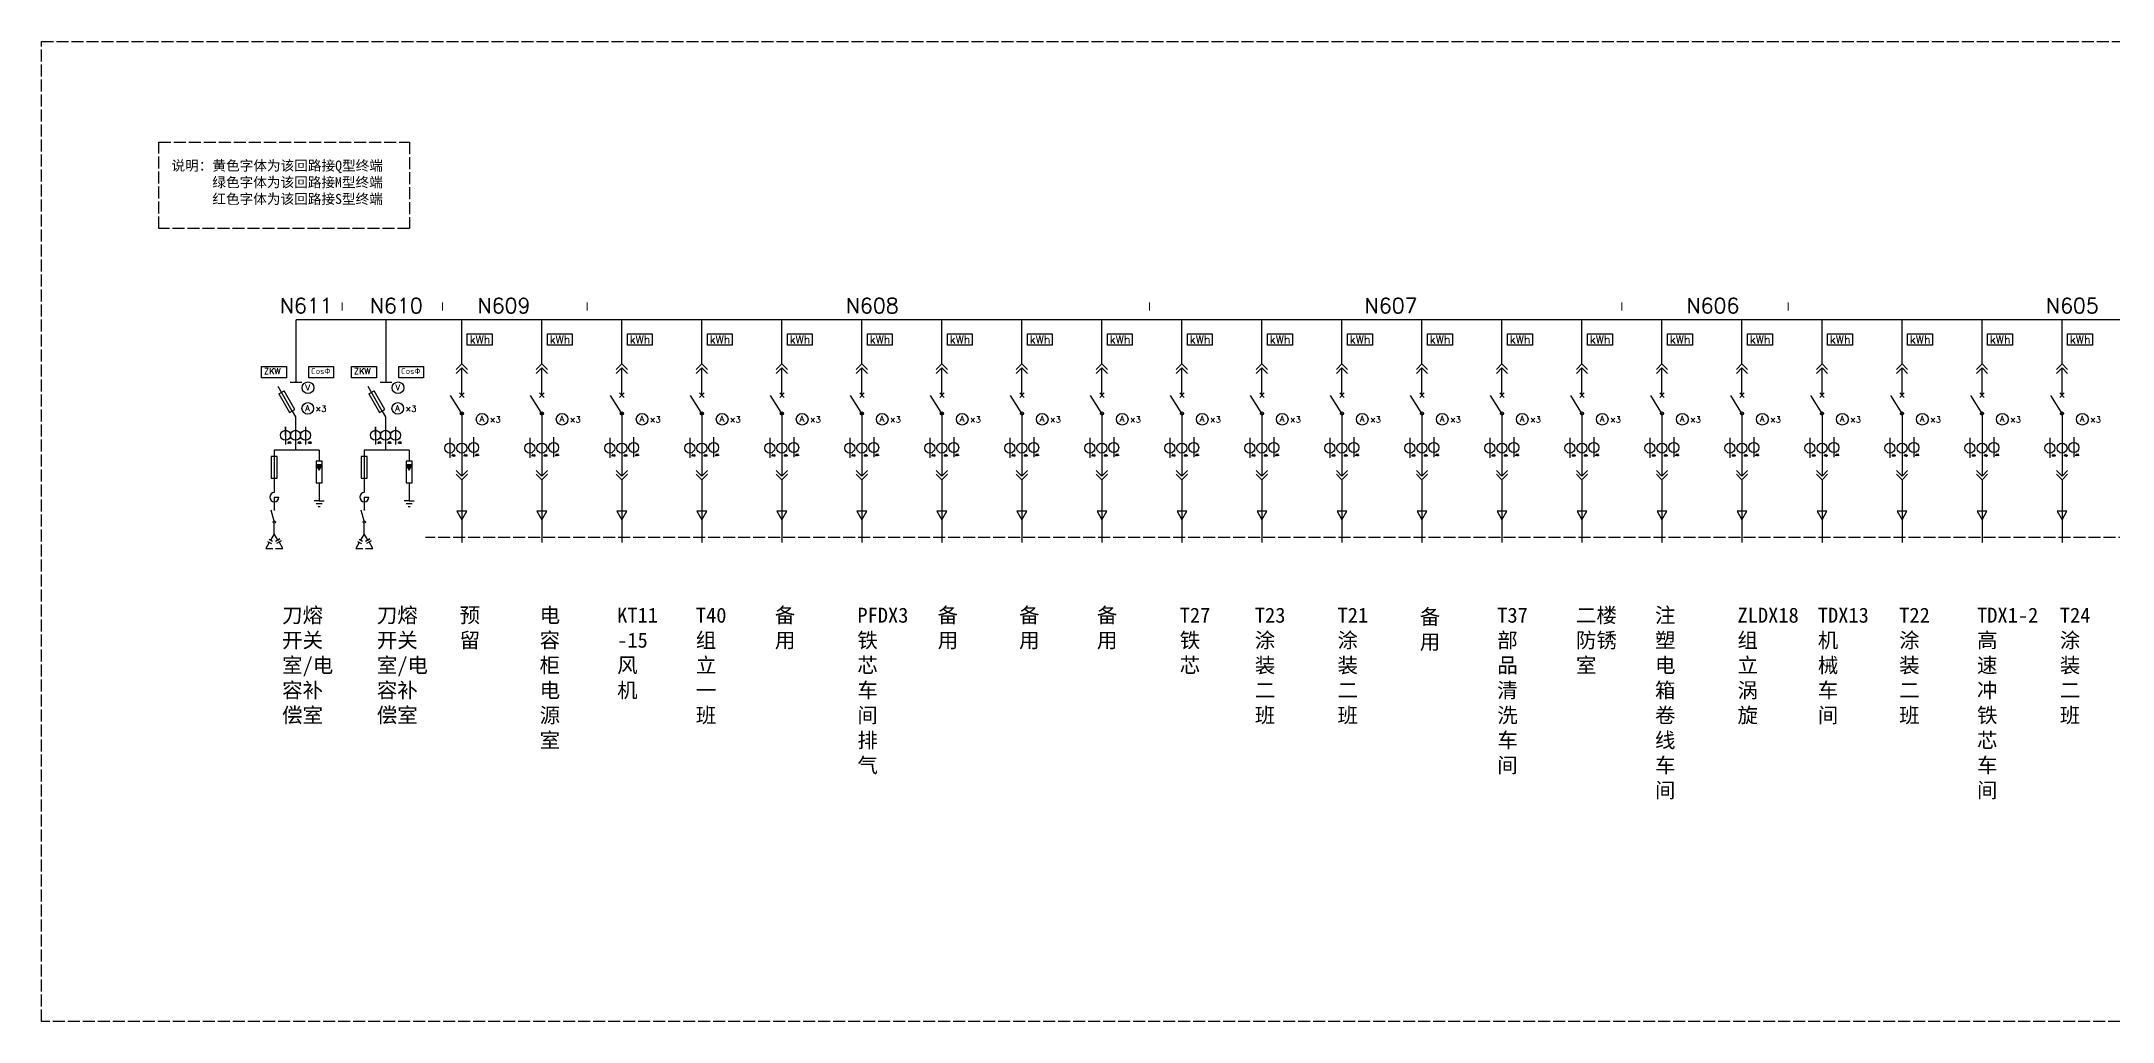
# Model space of a CAD drawing. Header units: millimetres. Extents: x 238 to 4491, y 504 to 2142.
# Drawn here: x 238 to 2309, y 504 to 1485 of the extents above; entities that cross this region are included whole.
import ezdxf

# ---------------------------------------------------------------- set-up
doc = ezdxf.new("R2010")
doc.units = ezdxf.units.MM
doc.linetypes.add('ACAD_ISO02W100', pattern=[15, 12, -3])
doc.layers.add('图层1', color=7, linetype='ACAD_ISO02W100')
doc.styles.get("Standard").update_dxf_attribs({"font": 'txt', "bigfont": 'gbcbig.shx'})

# ---------------------------------------------------------------- blocks, each defined once
blk = doc.blocks.new('211')
for p, q in [((941.7, 310.6), (941.7, 354.8)), ((1021.7, 310.6), (1021.7, 354.8)), ((941.7, 310.6), (936.1, 305)), ((941.7, 306.9), (936.1, 301.2)), ((947.3, 305), (941.7, 310.6)), ((947.3, 301.2), (941.7, 306.9)), ((941.7, 279.5), (941.7, 306.9)), ((1021.7, 310.6), (1016.1, 305)), ((1021.7, 306.9), (1016.1, 301.2)), ((1027.3, 305), (1021.7, 310.6)), ((1027.3, 301.2), (1021.7, 306.9)), ((1021.7, 279.5), (1021.7, 306.9)), ((941.7, 261.1), (930.4, 279.1)), ((939.5, 277.2), (943.9, 281.7)), ((939.5, 281.7), (943.9, 277.2)), ((1021.7, 261.1), (1010.4, 279.1)), ((1019.5, 277.2), (1023.9, 281.7)), ((1019.5, 281.7), (1023.9, 277.2)), ((941.7, 261.1), (941.7, 198.5)), ((1021.7, 261.1), (1021.7, 198.5)), ((929.6, 236.8), (929.6, 216.6)), ((953.5, 237.5), (953.5, 217.4)), ((1009.6, 236.8), (1009.6, 216.6)), ((1033.5, 237.5), (1033.5, 217.4)), ((931.4, 219.1), (935.4, 219.1)), ((932.6, 220.3), (932.1, 218)), ((934.2, 220.2), (933.6, 217.9)), ((943.5, 219.1), (947.5, 219.1)), ((944.7, 220.3), (944.2, 218)), ((946.3, 220.2), (945.7, 217.9)), ((954.9, 219.5), (958.9, 219.5)), ((956.1, 220.7), (955.6, 218.4)), ((957.7, 220.6), (957.1, 218.3)), ((1011.4, 219.1), (1015.4, 219.1)), ((1012.6, 220.3), (1012.1, 218)), ((1014.2, 220.2), (1013.6, 217.9)), ((1023.5, 219.1), (1027.5, 219.1)), ((1024.7, 220.3), (1024.2, 218)), ((1026.3, 220.2), (1025.7, 217.9)), ((1034.9, 219.5), (1038.9, 219.5)), ((1036.1, 220.7), (1035.6, 218.4)), ((1037.7, 220.6), (1037.1, 218.3)), ((936.1, 204.1), (941.7, 198.5)), ((936.1, 200.3), (941.7, 194.7)), ((941.7, 198.5), (947.3, 204.1)), ((941.7, 194.7), (947.3, 200.3)), ((941.7, 194.7), (941.7, 132.2)), ((1016.1, 204.1), (1021.7, 198.5)), ((1016.1, 200.3), (1021.7, 194.7)), ((1021.7, 198.5), (1027.3, 204.1)), ((1021.7, 194.7), (1027.3, 200.3)), ((1021.7, 194.7), (1021.7, 132.2))]:
    blk.add_line(p, q)
for points in [[(947.2, 340.8), (972.1, 340.8), (972.1, 329.5), (947.2, 329.5)], [(1027.2, 340.8), (1052.1, 340.8), (1052.1, 329.5), (1027.2, 329.5)], [(941.7, 154.9), (946.6, 163.4), (936.8, 163.4)], [(1021.7, 154.9), (1026.6, 163.4), (1016.8, 163.4)]]:
    blk.add_lwpolyline(points, close=True)
for centre, radius in [((941.7, 261.1), 1.56), ((962, 255.3), 5.84), ((1021.7, 261.1), 1.56), ((1042, 255.3), 5.84), ((929.6, 226.5), 5), ((941.7, 226.5), 5), ((941.7, 226.5), 5), ((953.5, 227.1), 5), ((1009.6, 226.5), 5), ((1021.7, 226.5), 5), ((1021.7, 226.5), 5), ((1033.5, 227.1), 5)]:
    blk.add_circle(centre, radius)
at = {"attachment_point": 1}
for s, width, insert, char_height in [('kWh', 24.597, (949.6, 339.1), 8), ('kWh', 24.597, (1029.6, 339.1), 8), ('A', 6.379, (959.5, 258.6), 6), ('×3', 12.204, (969.8, 258), 6), ('A', 6.379, (1039.5, 258.6), 6), ('×3', 12.204, (1049.8, 258), 6)]:
    blk.add_mtext_dynamic_manual_height_columns(s, width=width, gutter_width=12.5, heights=[0], dxfattribs=dict(at, insert=insert, char_height=char_height))
blk = doc.blocks.new('111')
for p, q in [((896.2, 1426.6), (896.2, 1443.7)), ((896.2, 1443.7), (896.2, 1408.2)), ((936.2, 1443.7), (936.2, 1408.2))]:
    blk.add_line(p, q)
for centre in [(896.2, 1426.6), (916.2, 1426.6), (936.2, 1426.6)]:
    blk.add_circle(centre, 10)

msp = doc.modelspace()

# ---------------------------------------------------------------- hatches: boundary and pattern name
for points in [[(512.3, 1061.2), (512.3, 1061.2), (515.3, 1055.9), (518.4, 1061.2)], [(602.3, 1061.2), (602.3, 1061.2), (605.3, 1055.9), (608.4, 1061.2)]]:
    msp.add_hatch(color=256).paths.add_polyline_path(points)

# ---------------------------------------------------------------- linework, layer by layer
for p, q in [((4084.5, 1206.2), (492.3, 1206.2)), ((492.3, 1143.7), (492.3, 1206.2)), ((582.3, 1143.7), (582.3, 1206.2)), ((488.6, 1114.9), (474.4, 1139.5)), ((486.5, 1143.7), (498.1, 1143.7)), ((578.6, 1114.9), (564.4, 1139.5)), ((576.5, 1143.7), (588.1, 1143.7)), ((475, 1132.3), (480.4, 1135.2)), ((475, 1132.3), (485.9, 1113.4)), ((491.2, 1116.5), (480.4, 1135.2)), ((565, 1132.3), (570.4, 1135.2)), ((565, 1132.3), (575.9, 1113.4)), ((581.2, 1116.5), (570.4, 1135.2)), ((485.9, 1113.4), (491.2, 1116.5)), ((488.6, 1114.9), (491.8, 1109.3)), ((491.8, 1109.3), (491.8, 1075.8)), ((575.9, 1113.4), (581.2, 1116.5)), ((578.6, 1114.9), (581.8, 1109.3)), ((581.8, 1109.3), (581.8, 1075.8)), ((483.7, 1083.3), (487.7, 1083.3)), ((484.9, 1084.4), (484.4, 1082.1)), ((486.5, 1084.4), (485.9, 1082.1)), ((493.8, 1083.3), (497.8, 1083.3)), ((495, 1084.4), (494.5, 1082.1)), ((496.6, 1084.4), (496.1, 1082.1)), ((504.1, 1083.3), (508.1, 1083.3)), ((505.3, 1084.4), (504.8, 1082.1)), ((506.8, 1084.4), (506.3, 1082.1)), ((573.7, 1083.3), (577.7, 1083.3)), ((574.9, 1084.4), (574.4, 1082.1)), ((576.5, 1084.4), (575.9, 1082.1)), ((583.8, 1083.3), (587.8, 1083.3)), ((585, 1084.4), (584.5, 1082.1)), ((586.6, 1084.4), (586.1, 1082.1)), ((594.1, 1083.3), (598.1, 1083.3)), ((595.3, 1084.4), (594.8, 1082.1)), ((596.8, 1084.4), (596.3, 1082.1)), ((467.5, 1069.5), (467.5, 1047.7)), ((473.6, 1069.4), (467.5, 1069.4)), ((491.8, 1075.8), (470.6, 1075.8)), ((470.6, 1075.8), (470.6, 1041.3)), ((473.6, 1047.7), (473.6, 1069.4)), ((515.3, 1075.8), (491.8, 1075.8)), ((512.3, 1064.8), (512.3, 1043.1)), ((518.4, 1064.7), (512.3, 1064.7)), ((515.3, 1075.8), (515.3, 1064.7)), ((518.4, 1043.1), (518.4, 1064.7)), ((557.5, 1069.5), (557.5, 1047.7)), ((563.6, 1069.4), (557.5, 1069.4)), ((581.8, 1075.8), (560.6, 1075.8)), ((560.6, 1075.8), (560.6, 1041.3)), ((563.6, 1047.7), (563.6, 1069.4)), ((605.3, 1075.8), (581.8, 1075.8)), ((602.3, 1064.8), (602.3, 1043.1)), ((608.4, 1064.7), (602.3, 1064.7)), ((605.3, 1075.8), (605.3, 1064.7)), ((608.4, 1043.1), (608.4, 1064.7)), ((467.5, 1047.7), (473.6, 1047.7)), ((470.6, 1041.3), (470.6, 1033.4)), ((512.3, 1043.1), (518.4, 1043.1)), ((515.3, 1043.1), (515.3, 1025.2)), ((557.5, 1047.7), (563.6, 1047.7)), ((560.6, 1041.3), (560.6, 1033.4)), ((602.3, 1043.1), (608.4, 1043.1)), ((605.3, 1043.1), (605.3, 1025.2)), ((470.6, 1004.9), (467.6, 1015.8)), ((470.6, 1028.8), (475.1, 1028.8)), ((470.6, 1028.8), (470.6, 1016)), ((515.3, 1025.2), (510.3, 1025.2)), ((518.6, 1022.1), (512.6, 1022.1)), ((516.3, 1019.3), (514.3, 1019.3)), ((515.3, 1025.2), (520.3, 1025.2)), ((560.6, 1004.9), (557.6, 1015.8)), ((560.6, 1028.8), (565.1, 1028.8)), ((560.6, 1028.8), (560.6, 1016)), ((605.3, 1025.2), (600.3, 1025.2)), ((608.6, 1022.1), (602.6, 1022.1)), ((606.3, 1019.3), (604.3, 1019.3)), ((605.3, 1025.2), (610.3, 1025.2)), ((470.6, 992.2), (470.6, 1002.8)), ((560.6, 992.2), (560.6, 1002.8)), ((463.9, 984.6), (467.7, 982.4)), ((465.4, 986.7), (468.8, 984.7)), ((476.2, 987.1), (471.8, 984.6)), ((477.4, 985.2), (472.8, 982.5)), ((474.2, 985.9), (476.2, 987.1)), ((475.3, 984), (477.4, 985.2)), ((553.9, 984.6), (557.7, 982.4)), ((555.4, 986.7), (558.8, 984.7)), ((566.2, 987.1), (561.8, 984.6)), ((567.4, 985.2), (562.8, 982.5)), ((564.2, 985.9), (566.2, 987.1)), ((565.3, 984), (567.4, 985.2))]:
    msp.add_line(p, q)
at = {"linetype": 'ACAD_ISO02W100'}
msp.add_line((4186.5, 988.4), (621.9, 988.4), dxfattribs=at)
at = {"color": 3, "linetype": 'ACAD_ISO02W100'}
msp.add_lwpolyline([(237.8, 1484.6), (4491.3, 1484.6), (4491.3, 504.4), (237.8, 504.4)], close=True, dxfattribs=at)
at = {"color": 6, "linetype": 'ACAD_ISO02W100'}
msp.add_lwpolyline([(355.3, 1383.9), (605.8, 1383.9), (605.8, 1297.4), (355.3, 1297.4)], close=True, dxfattribs=at)
for points in [[(457.8, 1159.6), (482.7, 1159.6), (482.7, 1148.3), (457.8, 1148.3)], [(505, 1159.6), (529.9, 1159.6), (529.9, 1148.3), (505, 1148.3)], [(547.8, 1159.6), (572.7, 1159.6), (572.7, 1148.3), (547.8, 1148.3)], [(595, 1159.6), (619.9, 1159.6), (619.9, 1148.3), (595, 1148.3)], [(515.3, 1055.9), (518.4, 1061.2), (512.2, 1061.2)], [(605.3, 1055.9), (608.4, 1061.2), (602.2, 1061.2)]]:
    msp.add_lwpolyline(points, close=True)
for points in [[(465.6, 983.6), (462, 977.4), (469, 977.4)], [(474.2, 985.9), (470.6, 992.2), (466.9, 985.8)], [(471.9, 977.4), (479.1, 977.4), (475.3, 984)], [(555.6, 983.6), (552, 977.4), (559, 977.4)], [(564.2, 985.9), (560.6, 992.2), (556.9, 985.8)], [(561.9, 977.4), (569.1, 977.4), (565.3, 984)]]:
    msp.add_lwpolyline(points)
for centre, radius in [((504.3, 1138.2), 5.84), ((594.3, 1138.2), 5.84), ((504.1, 1117.6), 5.84), ((594.1, 1117.6), 5.84), ((470.6, 1016), 0.278), ((560.6, 1016), 0.278), ((470.6, 1003.9), 1.07), ((560.6, 1003.9), 1.07)]:
    msp.add_circle(centre, radius)
for centre in [(470.6, 1028.8), (560.6, 1028.8)]:
    msp.add_arc(centre, 4.58, 90, 0)

# ---------------------------------------------------------------- block references
for p in [(-283.6, 851.4), (-123.6, 851.4), (36.4, 851.4), (196.4, 851.4), (276.4, 851.4), (436.4, 851.4), (596.4, 851.4), (676.4, 851.4), (836.4, 851.4), (996.4, 851.4), (1076.4, 851.4), (1236.4, 851.4)]:
    msp.add_blockref('211', p)
at = {"xscale": 0.5, "yscale": 0.5, "zscale": 0.5}
for p in [(33.7, 377.4), (123.7, 377.4)]:
    msp.add_blockref('111', p, dxfattribs=at)

# ---------------------------------------------------------------- texts
at = {"color": 6, "insert": (367.8, 1365.4), "char_height": 10, "attachment_point": 1}
msp.add_mtext_dynamic_manual_height_columns('{\\fSimSun|b0|i0|c134|p2;说明：黄色字体为该回路接Q型终端\\P      绿色字体为该回路接M型终端\\P      红色字体为该回路接S型终端}', width=251.237, gutter_width=12.5, heights=[0], dxfattribs=at)
at = {"linetype": 'ACAD_ISO02W100', "attachment_point": 1}
for s, width, insert, char_height in [('N611', 44.161, (476.2, 1227.9), 15), ('I', 12.1, (537.1, 1223.6), 8), ('N610', 44.161, (566.2, 1227.9), 15), ('I', 12.1, (637.5, 1223.6), 8), ('N609', 44.161, (673.9, 1227.9), 15), ('I', 12.1, (782.1, 1223.6), 8), ('N608', 44.161, (1042.1, 1227.9), 15), ('I', 12.1, (1344.4, 1223.6), 8), ('N607', 44.161, (1560.9, 1227.9), 15), ('I', 12.1, (1816.6, 1223.6), 8), ('N606', 44.161, (1882.7, 1227.9), 15), ('I', 12.1, (1983, 1223.6), 8), ('N605', 44.161, (2242.1, 1227.9), 15)]:
    msp.add_mtext_dynamic_manual_height_columns(s, width=width, gutter_width=12.5, heights=[0], dxfattribs=dict(at, insert=insert, char_height=char_height))
at = {"char_height": 6, "attachment_point": 1}
for s, width, insert in [('ZKW', 24.597, (460.2, 1157.9)), ('V', 6.379, (501.7, 1141.6)), ('CosФ', 24.597, (507.4, 1157.9)), ('ZKW', 24.597, (550.2, 1157.9)), ('V', 6.379, (591.7, 1141.6)), ('CosФ', 24.597, (597.4, 1157.9)), ('A', 6.379, (501.5, 1120.9)), ('×3', 12.204, (511.9, 1120.3)), ('A', 6.379, (591.5, 1120.9)), ('×3', 12.204, (601.9, 1120.3))]:
    msp.add_mtext_dynamic_manual_height_columns(s, width=width, gutter_width=12.5, heights=[0], dxfattribs=dict(at, insert=insert))
at = {"layer": '图层1', "char_height": 15, "attachment_point": 1}
for s, heights, insert in [('{\\fSimSun|b0|i0|c134|p2;刀熔\\P开关\\P室/电\\P容补\\P偿室}', [0], (478.4, 918.3)), ('{\\fSimSun|b0|i0|c134|p2;刀熔\\P开关\\P室/电\\P容补\\P偿室}', [0], (573.1, 918.3)), ('{\\fSimSun|b0|i0|c134|p2;预\\P留}', [0], (655.9, 918.3)), ('{\\fSimSun|b0|i0|c134|p2;电\\P容\\P柜\\P电\\P源\\P室}', [0], (735.9, 918.3)), ('{\\fSimSun|b0|i0|c134|p2;T40\\P组\\P立\\P一\\P班}', [0], (892.1, 918.3)), ('{\\fSimSun|b0|i0|c134|p2;备\\P用}', [0], (971.1, 918.3)), ('{\\fSimSun|b0|i0|c134|p2;PFDX3\\P铁\\P芯\\P车\\P间\\P排\\P气}', [0], (1053.6, 918.3)), ('{\\fSimSun|b0|i0|c134|p2;备\\P用}', [0], (1133.9, 918.3)), ('{\\fSimSun|b0|i0|c134|p2;备\\P用}', [220.9], (1215.3, 918.3)), ('{\\fSimSun|b0|i0|c134|p2;备\\P用}', [0], (1293.1, 918.3)), ('{\\fSimSun|b0|i0|c134|p2;T27\\P铁\\P芯}', [0], (1375.9, 918.3)), ('{\\fSimSun|b0|i0|c134|p2;备\\P用}', [0], (1615.9, 916.7)), ('{\\fSimSun|b0|i0|c134|p2;T37\\P部\\P品\\P清\\P洗\\P车\\P间}', [0], (1693.4, 918.3)), ('{\\fSimSun|b0|i0|c134|p2;二楼防锈室}', [0], (1772.1, 918.3)), ('{\\fSimSun|b0|i0|c134|p2;注\\P塑\\P电\\P箱 \\P卷\\P线\\P车\\P间}', [0], (1851.1, 918.3)), ('{\\fSimSun|b0|i0|c134|p2;ZLDX18\\P组\\P立\\P涡\\P旋}', [0], (1933.6, 918.3)), ('{\\fSimSun|b0|i0|c134|p2;TDX13\\P机\\P械\\P车\\P间}', [0], (2013.9, 918.3)), ('{\\fSimSun|b0|i0|c134|p2;TDX1-2\\P高\\P速\\P冲 \\P铁\\P芯\\P车\\P间}', [0], (2173.1, 918.3))]:
    msp.add_mtext_dynamic_manual_height_columns(s, width=53.714, gutter_width=12.5, heights=heights, dxfattribs=dict(at, insert=insert))
at = {"layer": '图层1', "color": 1, "char_height": 15, "attachment_point": 1}
for s, heights, insert in [('{\\fSimSun|b0|i0|c134|p2;KT11\\P-15\\P风\\P机}', [0], (813.4, 918.3)), ('{\\fSimSun|b0|i0|c134|p2;T23\\P涂\\P装\\P二\\P班}', [0], (1451, 918.3)), ('{\\fSimSun|b0|i0|c134|p2;T21\\P涂\\P装\\P二\\P班}', [0], (1533.7, 918.3)), ('{\\fSimSun|b0|i0|c134|p2;T22\\P涂\\P装\\P二\\P班}', [220.9], (2095.3, 918.3)), ('{\\fSimSun|b0|i0|c134|p2;T24\\P涂\\P装\\P二\\P班}', [0], (2255.9, 918.3))]:
    msp.add_mtext_dynamic_manual_height_columns(s, width=53.714, gutter_width=12.5, heights=heights, dxfattribs=dict(at, insert=insert))

doc.saveas('drawing.dxf')
